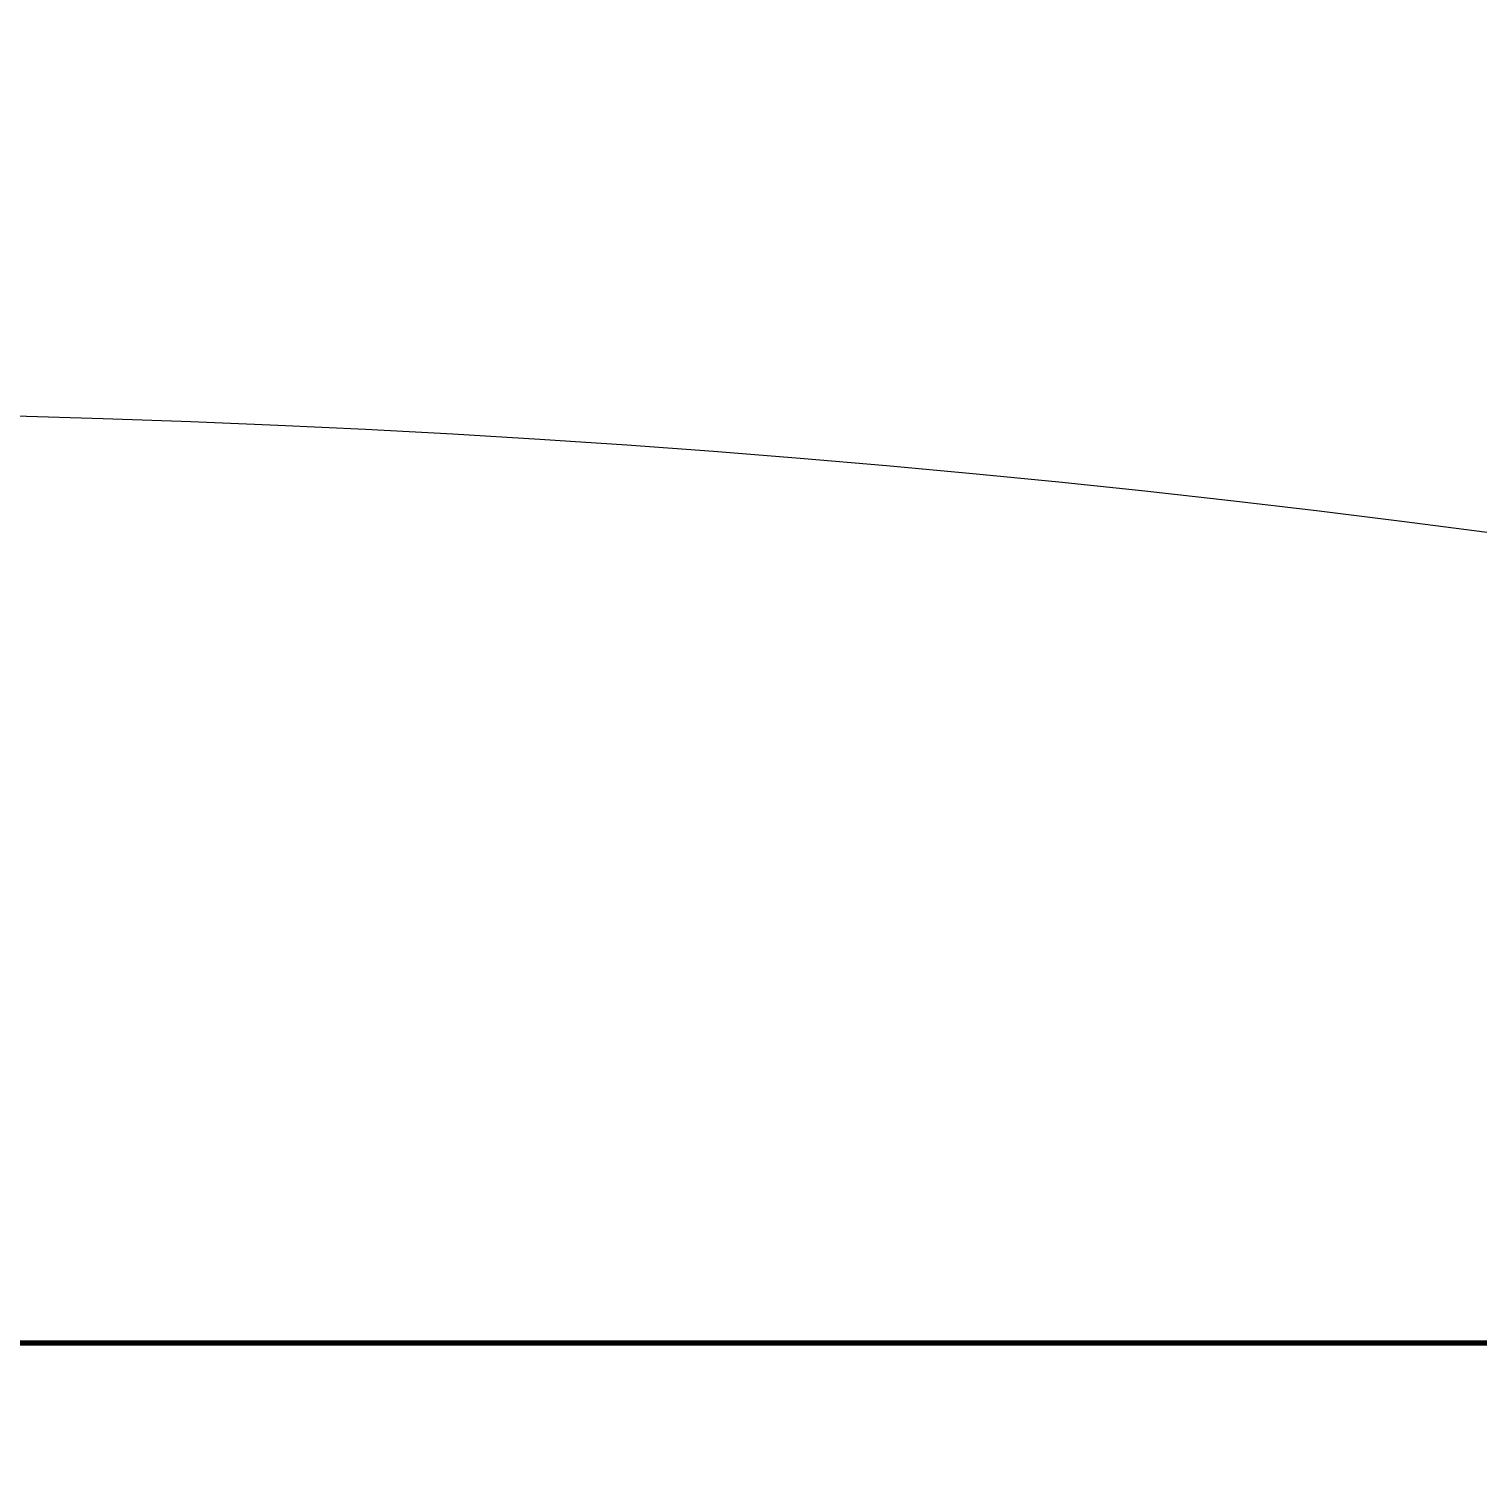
# Model space of a CAD drawing. Header units: millimetres. Extents: x 0 to 2208, y 0 to 420.
# Drawn here: x 616.905 to 619.496, y 73.41 to 76.006 of the extents above; entities that cross this region are included whole.
import ezdxf

# ---------------------------------------------------------------- set-up
doc = ezdxf.new("R2010")
doc.units = ezdxf.units.MM
for name, color, linetype, lineweight in [('01-VISIBLE', 7, 'CONTINUOUS', 70), ('04-COTA', 3, 'CONTINUOUS', 18), ('08-FINA', 5, 'CONTINUOUS', 18)]:
    doc.layers.add(name, color=color, linetype=linetype, lineweight=lineweight)
doc.styles.add('ISO3098', font='isocpeur.ttf')
doc.dimstyles.new('FLAMA-IRAM', dxfattribs={"dimtxt": 3.5, "dimasz": 3.5, "dimexe": 2, "dimexo": 1.5, "dimgap": 1, "dimtad": 1, "dimdec": 1, "dimtxsty": 'ISO3098', "dimblk": 'IRAM_FLECHA', "dimblk1": 'IRAM_FLECHA', "dimblk2": 'IRAM_FLECHA', "dimcen": 2.5, "dimclrd": 256, "dimclre": 256, "dimclrt": 256, "dimazin": 3, "dimtfac": 1, "dimtmove": 0, "dimatfit": 3, "dimlwd": 18, "dimlwe": 18})

# ---------------------------------------------------------------- blocks, each defined once
blk = doc.blocks.new('IRAM_FLECHA')
blk.add_solid([(0, 0), (-1, 0.125), (-1, -0.125)])

msp = doc.modelspace()

# ---------------------------------------------------------------- linework, layer by layer
at = {"layer": '01-VISIBLE'}
msp.add_lwpolyline([(619.5918, 73.6547), (619.4413, 73.6547), (619.2908, 73.6547), (619.1403, 73.6547), (618.9898, 73.6547), (618.8393, 73.6547), (618.6888, 73.6547), (618.5383, 73.6547), (618.3878, 73.6547), (618.2372, 73.6547), (618.0867, 73.6547), (617.9362, 73.6547), (617.7857, 73.6547), (617.6352, 73.6547), (617.4847, 73.6547), (617.3342, 73.6547), (617.1837, 73.6547), (617.0332, 73.6547), (616.8827, 73.6547)], dxfattribs=at)
at = {"layer": '08-FINA'}
msp.add_circle((616.25, 50.9047), 24.4167, dxfattribs=at)

# ---------------------------------------------------------------- dimensions: what is measured, and where the dimension line sits
at = {"layer": '04-COTA'}
msp.add_linear_dim(base=(647, 34.6547), p1=(625, 34.6547), p2=(598, 379.3453), angle=90, dimstyle='FLAMA-IRAM', override={"dimlfac": 2}, dxfattribs=at).render()

doc.saveas('drawing.dxf')
